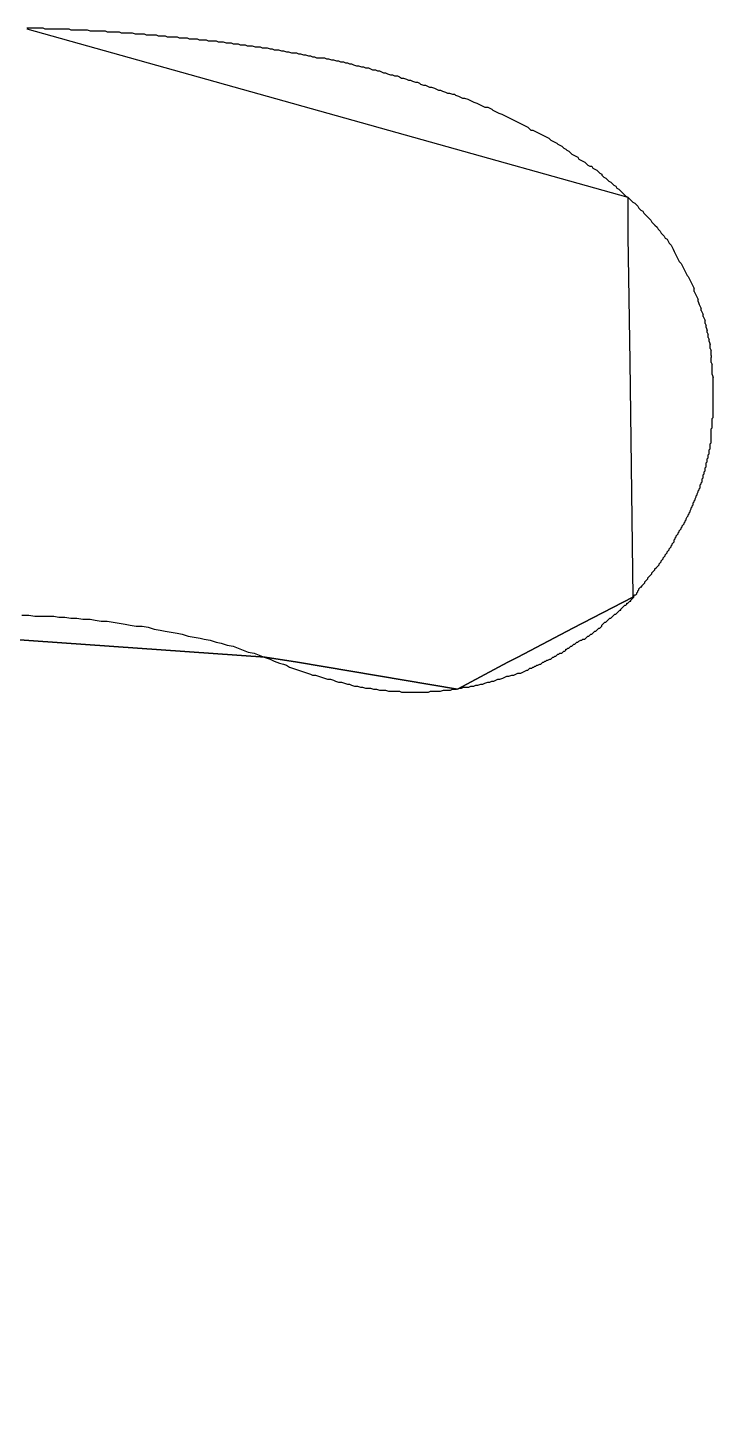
# Model space of a CAD drawing. Extents: x -69.4 to 29.6, y -21.9 to 37.7.
# Drawn here: x -56.663 to -55.979, y 23.778 to 25.17 of the extents above; entities that cross this region are included whole.
import ezdxf

# ---------------------------------------------------------------- set-up
doc = ezdxf.new("R2010")
doc.units = 0
doc.layers.add('gto', color=5, linetype='CONTINUOUS')

msp = doc.modelspace()

# ---------------------------------------------------------------- linework, layer by layer
at = {"layer": 'gto', "color": 5}
for points in [[(-56.664113, 25.16905), (-56.278113, 25.06105), (-56.064112, 25.00105), (-56.064112, 24.96205), (-56.063112, 24.90005), (-56.062112, 24.83705), (-56.059112, 24.602049), (-56.119112, 24.571049), (-56.174112, 24.542049), (-56.184112, 24.537049), (-56.234112, 24.510049), (-56.394113, 24.537049), (-56.426113, 24.542049), (-56.837114, 24.571049), (-56.899114, 24.537049), (-57.243114, 24.347049), (-57.410115, 24.003048), (-57.418115, 23.903048), (-57.418115, 23.631047)], [(-56.664113, 25.17005), (-56.661113, 25.17005), (-56.659113, 25.17005), (-56.657113, 25.17005), (-56.655113, 25.17005), (-56.652113, 25.17005), (-56.650113, 25.17005), (-56.648113, 25.17005), (-56.646113, 25.16905), (-56.643113, 25.16905), (-56.641113, 25.16905), (-56.639113, 25.16905), (-56.637113, 25.16905), (-56.634113, 25.16905), (-56.633113, 25.16905), (-56.631113, 25.16905), (-56.629113, 25.16905), (-56.626113, 25.16905), (-56.624113, 25.16905), (-56.622113, 25.16905), (-56.620113, 25.16805), (-56.617113, 25.16805), (-56.615113, 25.16805), (-56.613113, 25.16805), (-56.610113, 25.16805), (-56.608113, 25.16805), (-56.606113, 25.16805), (-56.604113, 25.16805), (-56.601113, 25.16705), (-56.599113, 25.16705), (-56.598113, 25.16705), (-56.595113, 25.16705), (-56.593113, 25.16705), (-56.591113, 25.16705), (-56.588113, 25.16705), (-56.586113, 25.16705), (-56.584113, 25.16605), (-56.581113, 25.16605), (-56.579113, 25.16605), (-56.577113, 25.16605), (-56.574113, 25.16605), (-56.572113, 25.16605), (-56.570113, 25.16505), (-56.567113, 25.16505), (-56.565113, 25.16505), (-56.563113, 25.16505), (-56.561113, 25.16505), (-56.559113, 25.16505), (-56.556113, 25.16405), (-56.554113, 25.16405), (-56.552113, 25.16405), (-56.549113, 25.16405), (-56.547113, 25.16405), (-56.545113, 25.16305), (-56.542113, 25.16305), (-56.540113, 25.16305), (-56.537113, 25.16305), (-56.535113, 25.16305), (-56.533113, 25.16205), (-56.530113, 25.16205), (-56.528113, 25.16205), (-56.526113, 25.16205), (-56.524113, 25.16105), (-56.521113, 25.16105), (-56.519113, 25.16105), (-56.517113, 25.16105), (-56.514113, 25.16105), (-56.512113, 25.16005), (-56.509113, 25.16005), (-56.507113, 25.16005), (-56.504113, 25.16005), (-56.502113, 25.15905), (-56.499113, 25.15905), (-56.497113, 25.15905), (-56.494113, 25.15905), (-56.492113, 25.15805), (-56.489113, 25.15805), (-56.488113, 25.15805), (-56.485113, 25.15805), (-56.483113, 25.15705), (-56.480113, 25.15705), (-56.478113, 25.15705), (-56.475113, 25.15705), (-56.473113, 25.15605), (-56.470113, 25.15605), (-56.468113, 25.15605), (-56.465113, 25.15505), (-56.463113, 25.15505), (-56.460113, 25.15505), (-56.458113, 25.15405), (-56.455113, 25.15405), (-56.453113, 25.15405), (-56.451113, 25.15305), (-56.449113, 25.15305), (-56.446113, 25.15305), (-56.444113, 25.15205), (-56.441113, 25.15205), (-56.439113, 25.15205), (-56.436113, 25.15105), (-56.434113, 25.15105), (-56.431113, 25.15105), (-56.429113, 25.15005), (-56.426113, 25.15005), (-56.424113, 25.15005), (-56.421113, 25.14905), (-56.419113, 25.14905), (-56.417113, 25.14805), (-56.415113, 25.14805), (-56.413113, 25.14805), (-56.410113, 25.14705), (-56.408113, 25.14705), (-56.405113, 25.14605), (-56.403113, 25.14605), (-56.400113, 25.14505), (-56.398113, 25.14505), (-56.395113, 25.14505), (-56.393113, 25.14405), (-56.391113, 25.14405), (-56.388113, 25.14305), (-56.386113, 25.14305), (-56.383113, 25.14205), (-56.381113, 25.14205), (-56.379113, 25.14105), (-56.377113, 25.14105), (-56.375113, 25.14005), (-56.372113, 25.14005), (-56.370113, 25.14005), (-56.367113, 25.14005), (-56.365113, 25.13905), (-56.363113, 25.13905), (-56.360113, 25.13805), (-56.358113, 25.13805), (-56.355113, 25.13705), (-56.353113, 25.13705), (-56.351113, 25.13605), (-56.348113, 25.13605), (-56.346113, 25.13505), (-56.344113, 25.13505), (-56.342113, 25.13405), (-56.340113, 25.13405), (-56.338113, 25.13305), (-56.335113, 25.13205), (-56.333113, 25.13205), (-56.330113, 25.13105), (-56.328113, 25.13105), (-56.326113, 25.13005), (-56.323113, 25.13005), (-56.321113, 25.12905), (-56.319113, 25.12805), (-56.316113, 25.12805), (-56.314113, 25.12705), (-56.312113, 25.12705), (-56.310113, 25.12605), (-56.308113, 25.12505), (-56.306113, 25.12505), (-56.304113, 25.12405), (-56.301113, 25.12305), (-56.299113, 25.12305), (-56.297113, 25.12205), (-56.294113, 25.12205), (-56.292113, 25.12105), (-56.290113, 25.12005), (-56.288113, 25.12005), (-56.285113, 25.11905), (-56.283113, 25.11805), (-56.281113, 25.11805), (-56.279113, 25.11705), (-56.276113, 25.11605), (-56.274113, 25.11605), (-56.272113, 25.11505), (-56.271113, 25.11405), (-56.268113, 25.11305), (-56.266113, 25.11305), (-56.264113, 25.11205), (-56.262113, 25.11105), (-56.260113, 25.11105), (-56.257113, 25.11005), (-56.255113, 25.10905), (-56.253113, 25.10805), (-56.251113, 25.10805), (-56.249112, 25.10705), (-56.246112, 25.10605), (-56.244112, 25.10505), (-56.242112, 25.10505), (-56.239112, 25.10405), (-56.237112, 25.10405), (-56.236112, 25.10305), (-56.233112, 25.10205), (-56.231112, 25.10105), (-56.229112, 25.10005), (-56.227112, 25.10005), (-56.224112, 25.09905), (-56.222112, 25.09805), (-56.220112, 25.09705), (-56.218112, 25.09605), (-56.215112, 25.09505), (-56.213112, 25.09405), (-56.211112, 25.09305), (-56.209112, 25.09205), (-56.207112, 25.09105), (-56.204112, 25.09105), (-56.202112, 25.09005), (-56.200112, 25.08905), (-56.199112, 25.08805), (-56.197112, 25.08705), (-56.195112, 25.08605), (-56.193112, 25.08505), (-56.190112, 25.08405), (-56.188112, 25.08305), (-56.186112, 25.08205), (-56.184112, 25.08105), (-56.182112, 25.08005), (-56.180112, 25.07905), (-56.178112, 25.07805), (-56.176112, 25.07705), (-56.174112, 25.07605), (-56.172112, 25.07505), (-56.170112, 25.07405), (-56.168112, 25.07305), (-56.166112, 25.07205), (-56.164112, 25.07105), (-56.163112, 25.07005), (-56.161112, 25.06805), (-56.159112, 25.06805), (-56.157112, 25.06705), (-56.155112, 25.06605), (-56.153112, 25.06505), (-56.151112, 25.06405), (-56.149112, 25.06305), (-56.147112, 25.06205), (-56.145112, 25.06105), (-56.143112, 25.06005), (-56.141112, 25.05805), (-56.139112, 25.05705), (-56.137112, 25.05605), (-56.135112, 25.05505), (-56.134112, 25.05405), (-56.132112, 25.05305), (-56.130112, 25.05205), (-56.128112, 25.05005), (-56.126112, 25.04905), (-56.125112, 25.04805), (-56.123112, 25.04705), (-56.122112, 25.04605), (-56.120112, 25.04405), (-56.118112, 25.04305), (-56.116112, 25.04205), (-56.114112, 25.04105), (-56.113112, 25.03905), (-56.111112, 25.03805), (-56.109112, 25.03705), (-56.107112, 25.03605), (-56.106112, 25.03505), (-56.104112, 25.03305), (-56.102112, 25.03205), (-56.100112, 25.03205), (-56.099112, 25.03005), (-56.097112, 25.02905), (-56.095112, 25.02805), (-56.094112, 25.02705), (-56.092112, 25.02505), (-56.090112, 25.02405), (-56.090112, 25.02305), (-56.088112, 25.02105), (-56.086112, 25.02005), (-56.085112, 25.01905), (-56.083112, 25.01705), (-56.081112, 25.01605), (-56.080112, 25.01505), (-56.078112, 25.01305), (-56.076112, 25.01205), (-56.075112, 25.01005), (-56.073112, 25.00905), (-56.072112, 25.00805), (-56.070112, 25.00605), (-56.069112, 25.00505), (-56.067112, 25.00305), (-56.066112, 25.00205), (-56.064112, 25.00105)], [(-56.664113, 25.16905), (-56.278113, 25.06105)], [(-56.278113, 25.06105), (-56.064112, 25.00105)], [(-56.064112, 25.00105), (-56.064112, 24.96205)], [(-56.064112, 25.00105), (-56.062112, 24.99905), (-56.060112, 24.99705), (-56.059112, 24.99605), (-56.057112, 24.99505), (-56.055112, 24.99305), (-56.054112, 24.99205), (-56.053112, 24.99005), (-56.051112, 24.98805), (-56.049112, 24.98705), (-56.048112, 24.98505), (-56.046112, 24.98305), (-56.044112, 24.98105), (-56.043112, 24.98005), (-56.041112, 24.97805), (-56.040112, 24.97605), (-56.038112, 24.97405), (-56.037112, 24.97305), (-56.035112, 24.97105), (-56.034112, 24.96905), (-56.032112, 24.96705), (-56.031112, 24.96505), (-56.029112, 24.96305), (-56.028112, 24.96205), (-56.027112, 24.96005), (-56.025112, 24.95905), (-56.024112, 24.95705), (-56.023112, 24.95505), (-56.021112, 24.95305), (-56.020112, 24.95105), (-56.019112, 24.94905), (-56.018112, 24.94705), (-56.017112, 24.94505), (-56.016112, 24.94305), (-56.015112, 24.94105), (-56.014112, 24.93905), (-56.013112, 24.93705), (-56.011112, 24.93505), (-56.010112, 24.93305), (-56.009112, 24.93105), (-56.008112, 24.92905), (-56.007112, 24.92705), (-56.006112, 24.92505), (-56.005112, 24.92305), (-56.004112, 24.92205), (-56.003112, 24.92005), (-56.002112, 24.91805), (-56.001112, 24.91605), (-56.000112, 24.91405), (-55.999112, 24.91205), (-55.998112, 24.91005)], [(-56.064112, 24.96205), (-56.063112, 24.90005)], [(-56.063112, 24.90005), (-56.062112, 24.83705)], [(-55.998112, 24.90705), (-55.998112, 24.91005)], [(-55.998112, 24.90705), (-55.997112, 24.90505), (-55.996112, 24.90305), (-55.995112, 24.90105), (-55.994112, 24.89905)], [(-55.994112, 24.89705), (-55.994112, 24.89905)], [(-55.994112, 24.89705), (-55.993112, 24.89405), (-55.992112, 24.89205), (-55.991112, 24.89005)], [(-55.991112, 24.88805), (-55.991112, 24.89005)], [(-55.991112, 24.88805), (-55.990112, 24.88605), (-55.989112, 24.88405)], [(-55.989112, 24.88205), (-55.989112, 24.88405)], [(-55.989112, 24.88205), (-55.988112, 24.88005), (-55.987112, 24.87805)], [(-55.987112, 24.87505), (-55.987112, 24.87805)], [(-55.987112, 24.87505), (-55.986112, 24.87305)], [(-55.986112, 24.87105), (-55.986112, 24.87305)], [(-55.986112, 24.87105), (-55.985112, 24.86805)], [(-55.985112, 24.86605), (-55.985112, 24.86805)], [(-55.985112, 24.86605), (-55.984112, 24.86405)], [(-55.984112, 24.86105), (-55.984112, 24.86405)], [(-55.984112, 24.86105), (-55.983112, 24.85905)], [(-55.983112, 24.85705), (-55.983112, 24.85905)], [(-55.983112, 24.85705), (-55.982112, 24.85405)], [(-55.982112, 24.85205), (-55.982112, 24.85405)], [(-55.982112, 24.85005), (-55.982112, 24.85205)], [(-55.982112, 24.85005), (-55.981112, 24.84805)], [(-55.981112, 24.84605), (-55.981112, 24.84805)], [(-55.981112, 24.84305), (-55.981112, 24.84605)], [(-55.981112, 24.84305), (-55.981112, 24.84105)], [(-56.062112, 24.83705), (-56.059112, 24.602049)], [(-55.981112, 24.83905), (-55.981112, 24.84105)], [(-55.981112, 24.83605), (-55.981112, 24.83905)], [(-55.981112, 24.83605), (-55.980112, 24.83405)], [(-55.980112, 24.83105), (-55.980112, 24.83405)], [(-55.980112, 24.82905), (-55.980112, 24.83105)], [(-55.980112, 24.82605), (-55.980112, 24.82905)], [(-55.980112, 24.82405), (-55.980112, 24.82605)], [(-55.980112, 24.82405), (-55.979112, 24.82105)], [(-55.979112, 24.81905), (-55.979112, 24.82105)], [(-55.979112, 24.81605), (-55.979112, 24.81905)], [(-55.979112, 24.81405), (-55.979112, 24.81605)], [(-55.979112, 24.81205), (-55.979112, 24.81405)], [(-55.979112, 24.81005), (-55.979112, 24.81205)], [(-55.979112, 24.80705), (-55.979112, 24.81005)], [(-55.979112, 24.80505), (-55.979112, 24.80705)], [(-55.979112, 24.80205), (-55.979112, 24.80505)], [(-55.979112, 24.80005), (-55.979112, 24.80205)], [(-55.979112, 24.79905), (-55.979112, 24.80005)], [(-55.979112, 24.79805), (-55.979112, 24.79905)], [(-55.979112, 24.79705), (-55.979112, 24.79805)], [(-55.979112, 24.79505), (-55.979112, 24.79705)], [(-55.979112, 24.79405), (-55.979112, 24.79505)], [(-55.979112, 24.79305), (-55.979112, 24.79405)], [(-55.979112, 24.79205), (-55.979112, 24.79305)], [(-55.979112, 24.79005), (-55.979112, 24.79205)], [(-55.979112, 24.78905), (-55.979112, 24.79005)], [(-55.979112, 24.78805), (-55.979112, 24.78905)], [(-55.979112, 24.78705), (-55.979112, 24.78805)], [(-55.979112, 24.78505), (-55.979112, 24.78705)], [(-55.980112, 24.78005), (-55.979112, 24.78105)], [(-55.980112, 24.77905), (-55.980112, 24.78005)], [(-55.980112, 24.77805), (-55.980112, 24.77905)], [(-55.980112, 24.77705), (-55.980112, 24.77805)], [(-55.980112, 24.77605), (-55.980112, 24.77705)], [(-55.980112, 24.77505), (-55.980112, 24.77605)], [(-55.980112, 24.77405), (-55.980112, 24.77505)], [(-55.980112, 24.77205), (-55.980112, 24.77405)], [(-55.979112, 24.78405), (-55.979112, 24.78505)], [(-55.979112, 24.78305), (-55.979112, 24.78405)], [(-55.979112, 24.78105), (-55.979112, 24.78305)], [(-55.981112, 24.77005), (-55.980112, 24.77105)], [(-55.981112, 24.76905), (-55.981112, 24.77005)], [(-55.981112, 24.76705), (-55.981112, 24.76905)], [(-55.981112, 24.76605), (-55.981112, 24.76705)], [(-55.981112, 24.76505), (-55.981112, 24.76605)], [(-55.981112, 24.76405), (-55.981112, 24.76505)], [(-55.981112, 24.76205), (-55.981112, 24.76405)], [(-55.981112, 24.76105), (-55.981112, 24.76205)], [(-55.981112, 24.76005), (-55.981112, 24.76105)], [(-55.981112, 24.75905), (-55.981112, 24.76005)], [(-55.981112, 24.75705), (-55.981112, 24.75905)], [(-55.980112, 24.77105), (-55.980112, 24.77205)], [(-55.984112, 24.744049), (-55.983112, 24.745049)], [(-55.983112, 24.749049), (-55.982112, 24.75005)], [(-55.983112, 24.747049), (-55.983112, 24.749049)], [(-55.983112, 24.746049), (-55.983112, 24.747049)], [(-55.983112, 24.745049), (-55.983112, 24.746049)], [(-55.982112, 24.75505), (-55.981112, 24.75605)], [(-55.982112, 24.75405), (-55.982112, 24.75505)], [(-55.982112, 24.75205), (-55.982112, 24.75405)], [(-55.982112, 24.75105), (-55.982112, 24.75205)], [(-55.982112, 24.75005), (-55.982112, 24.75105)], [(-55.981112, 24.75605), (-55.981112, 24.75705)], [(-55.987112, 24.731049), (-55.986112, 24.732049)], [(-55.987112, 24.730049), (-55.987112, 24.731049)], [(-55.986112, 24.736049), (-55.985112, 24.737049)], [(-55.986112, 24.735049), (-55.986112, 24.736049)], [(-55.986112, 24.733049), (-55.986112, 24.735049)], [(-55.986112, 24.732049), (-55.986112, 24.733049)], [(-55.985112, 24.740049), (-55.984112, 24.741049)], [(-55.985112, 24.738049), (-55.985112, 24.740049)], [(-55.985112, 24.737049), (-55.985112, 24.738049)], [(-55.984112, 24.742049), (-55.984112, 24.744049)], [(-55.984112, 24.742049), (-55.984112, 24.742049)], [(-55.984112, 24.741049), (-55.984112, 24.742049)], [(-55.991112, 24.716049), (-55.990112, 24.717049)], [(-55.990112, 24.720049), (-55.989112, 24.721049)], [(-55.990112, 24.719049), (-55.990112, 24.720049)], [(-55.990112, 24.717049), (-55.990112, 24.719049)], [(-55.989112, 24.724049), (-55.988112, 24.725049)], [(-55.989112, 24.722049), (-55.989112, 24.724049)], [(-55.989112, 24.721049), (-55.989112, 24.722049)], [(-55.988112, 24.727049), (-55.987112, 24.728049)], [(-55.988112, 24.726049), (-55.988112, 24.727049)], [(-55.988112, 24.725049), (-55.988112, 24.726049)], [(-55.987112, 24.728049), (-55.987112, 24.730049)], [(-55.996112, 24.703049), (-55.995112, 24.704049)], [(-55.996112, 24.702049), (-55.996112, 24.703049)], [(-55.995112, 24.705049), (-55.994112, 24.707049)], [(-55.995112, 24.705049), (-55.995112, 24.705049)], [(-55.995112, 24.704049), (-55.995112, 24.705049)], [(-55.994112, 24.708049), (-55.993112, 24.709049)], [(-55.994112, 24.707049), (-55.994112, 24.708049)], [(-55.993112, 24.710049), (-55.992112, 24.711049)], [(-55.993112, 24.709049), (-55.993112, 24.710049)], [(-55.992112, 24.714049), (-55.991112, 24.715049)], [(-55.992112, 24.713049), (-55.992112, 24.714049)], [(-55.992112, 24.711049), (-55.992112, 24.713049)], [(-55.991112, 24.715049), (-55.991112, 24.716049)], [(-56.002112, 24.688049), (-56.001112, 24.690049)], [(-56.001112, 24.691049), (-56.000112, 24.692049)], [(-56.001112, 24.690049), (-56.001112, 24.691049)], [(-56.000112, 24.693049), (-55.999112, 24.694049)], [(-56.000112, 24.692049), (-56.000112, 24.693049)], [(-55.999112, 24.696049), (-55.998112, 24.697049)], [(-55.999112, 24.694049), (-55.999112, 24.696049)], [(-55.998112, 24.698049), (-55.997112, 24.699049)], [(-55.998112, 24.697049), (-55.998112, 24.698049)], [(-55.997112, 24.700049), (-55.996112, 24.702049)], [(-55.997112, 24.699049), (-55.997112, 24.700049)], [(-56.008112, 24.676049), (-56.007112, 24.677049)], [(-56.008112, 24.675049), (-56.008112, 24.676049)], [(-56.007112, 24.678049), (-56.006112, 24.679049)], [(-56.007112, 24.677049), (-56.007112, 24.678049)], [(-56.006112, 24.680049), (-56.005112, 24.682049)], [(-56.006112, 24.679049), (-56.006112, 24.680049)], [(-56.005112, 24.682049), (-56.004112, 24.683049)], [(-56.004112, 24.684049), (-56.003112, 24.685049)], [(-56.004112, 24.683049), (-56.004112, 24.684049)], [(-56.003112, 24.686049), (-56.002112, 24.687049)], [(-56.003112, 24.685049), (-56.003112, 24.686049)], [(-56.002112, 24.687049), (-56.002112, 24.688049)], [(-56.017112, 24.661049), (-56.016112, 24.662049)], [(-56.016112, 24.663049), (-56.015112, 24.664049)], [(-56.016112, 24.662049), (-56.016112, 24.663049)], [(-56.015112, 24.664049), (-56.014112, 24.665049)], [(-56.014112, 24.666049), (-56.013112, 24.667049)], [(-56.014112, 24.665049), (-56.014112, 24.666049)], [(-56.013112, 24.668049), (-56.012112, 24.669049)], [(-56.013112, 24.667049), (-56.013112, 24.668049)], [(-56.012112, 24.669049), (-56.011112, 24.670049)], [(-56.011112, 24.671049), (-56.010112, 24.672049)], [(-56.011112, 24.670049), (-56.011112, 24.671049)], [(-56.010112, 24.673049), (-56.009112, 24.674049)], [(-56.010112, 24.672049), (-56.010112, 24.673049)], [(-56.009112, 24.674049), (-56.008112, 24.675049)], [(-56.025112, 24.647049), (-56.024112, 24.648049)], [(-56.024112, 24.648049), (-56.023112, 24.649049)], [(-56.023112, 24.650049), (-56.022112, 24.651049)], [(-56.023112, 24.649049), (-56.023112, 24.650049)], [(-56.022112, 24.651049), (-56.021112, 24.652049)], [(-56.021112, 24.653049), (-56.020112, 24.654049)], [(-56.021112, 24.652049), (-56.021112, 24.653049)], [(-56.020112, 24.655049), (-56.019112, 24.656049)], [(-56.020112, 24.654049), (-56.020112, 24.655049)], [(-56.019112, 24.656049), (-56.018112, 24.657049)], [(-56.018112, 24.659049), (-56.017112, 24.660049)], [(-56.018112, 24.658049), (-56.018112, 24.659049)], [(-56.018112, 24.657049), (-56.018112, 24.658049)], [(-56.017112, 24.660049), (-56.017112, 24.661049)], [(-56.034112, 24.633049), (-56.033112, 24.634049)], [(-56.033112, 24.635049), (-56.032112, 24.636049)], [(-56.033112, 24.634049), (-56.033112, 24.635049)], [(-56.032112, 24.636049), (-56.031112, 24.637049)], [(-56.031112, 24.638049), (-56.030112, 24.639049)], [(-56.031112, 24.637049), (-56.031112, 24.638049)], [(-56.030112, 24.639049), (-56.029112, 24.640049)], [(-56.029112, 24.641049), (-56.028112, 24.642049)], [(-56.029112, 24.640049), (-56.029112, 24.641049)], [(-56.028112, 24.642049), (-56.027112, 24.643049)], [(-56.027112, 24.644049), (-56.026112, 24.645049)], [(-56.027112, 24.643049), (-56.027112, 24.644049)], [(-56.026112, 24.645049), (-56.025112, 24.646049)], [(-56.025112, 24.646049), (-56.025112, 24.647049)], [(-56.045112, 24.619049), (-56.044112, 24.620049)], [(-56.044112, 24.621049), (-56.043112, 24.622049)], [(-56.044112, 24.620049), (-56.044112, 24.621049)], [(-56.043112, 24.622049), (-56.042112, 24.623049)], [(-56.042112, 24.623049), (-56.041112, 24.624049)], [(-56.041112, 24.624049), (-56.040112, 24.625049)], [(-56.040112, 24.626049), (-56.039112, 24.627049)], [(-56.040112, 24.625049), (-56.040112, 24.626049)], [(-56.039112, 24.627049), (-56.038112, 24.628049)], [(-56.038112, 24.628049), (-56.037112, 24.629049)], [(-56.037112, 24.630049), (-56.036112, 24.631049)], [(-56.037112, 24.629049), (-56.037112, 24.630049)], [(-56.036112, 24.631049), (-56.035112, 24.632049)], [(-56.035112, 24.632049), (-56.034112, 24.633049)], [(-56.035112, 24.632049), (-56.035112, 24.632049)], [(-56.055112, 24.606049), (-56.054112, 24.607049)], [(-56.055112, 24.605049), (-56.055112, 24.606049)], [(-56.054112, 24.608049), (-56.053112, 24.609049)], [(-56.054112, 24.607049), (-56.054112, 24.608049)], [(-56.053112, 24.610049), (-56.052112, 24.611049)], [(-56.053112, 24.609049), (-56.053112, 24.610049)], [(-56.052112, 24.611049), (-56.051112, 24.612049)], [(-56.051112, 24.612049), (-56.050112, 24.612049)], [(-56.050112, 24.613049), (-56.049112, 24.614049)], [(-56.050112, 24.612049), (-56.050112, 24.613049)], [(-56.049112, 24.614049), (-56.048112, 24.615049)], [(-56.048112, 24.615049), (-56.047112, 24.616049)], [(-56.047112, 24.617049), (-56.046112, 24.618049)], [(-56.047112, 24.616049), (-56.047112, 24.617049)], [(-56.046112, 24.618049), (-56.045112, 24.619049)], [(-56.119112, 24.571049), (-56.059112, 24.602049)], [(-56.070112, 24.591049), (-56.069112, 24.592049)], [(-56.069112, 24.592049), (-56.068112, 24.593049)], [(-56.068112, 24.593049), (-56.067112, 24.594049)], [(-56.067112, 24.594049), (-56.066112, 24.594049)], [(-56.066112, 24.594049), (-56.065112, 24.595049)], [(-56.065112, 24.596049), (-56.064112, 24.596049)], [(-56.065112, 24.595049), (-56.065112, 24.596049)], [(-56.064112, 24.596049), (-56.063112, 24.597049)], [(-56.063112, 24.597049), (-56.062112, 24.598049)], [(-56.062112, 24.598049), (-56.061112, 24.598049)], [(-56.061112, 24.599049), (-56.060112, 24.600049)], [(-56.061112, 24.598049), (-56.061112, 24.599049)], [(-56.060112, 24.600049), (-56.059112, 24.601049)], [(-56.059112, 24.601049), (-56.058112, 24.602049)], [(-56.058112, 24.603049), (-56.057112, 24.604049)], [(-56.058112, 24.602049), (-56.058112, 24.603049)], [(-56.057112, 24.604049), (-56.056112, 24.604049)], [(-56.056112, 24.604049), (-56.055112, 24.605049)], [(-56.669113, 24.584049), (-56.662113, 24.584049)], [(-56.662113, 24.584049), (-56.656113, 24.583049)], [(-56.656113, 24.583049), (-56.650113, 24.583049)], [(-56.650113, 24.583049), (-56.644113, 24.583049)], [(-56.644113, 24.583049), (-56.637113, 24.583049)], [(-56.637113, 24.583049), (-56.632113, 24.582049)], [(-56.632113, 24.582049), (-56.626113, 24.582049)], [(-56.626113, 24.582049), (-56.620113, 24.581049)], [(-56.620113, 24.581049), (-56.614113, 24.581049)], [(-56.614113, 24.581049), (-56.608113, 24.580049)], [(-56.608113, 24.580049), (-56.601113, 24.580049)], [(-56.601113, 24.580049), (-56.596113, 24.579049)], [(-56.596113, 24.579049), (-56.590113, 24.578049)], [(-56.590113, 24.578049), (-56.584113, 24.578049)], [(-56.584113, 24.578049), (-56.578113, 24.577049)], [(-56.086112, 24.577049), (-56.085112, 24.578049)], [(-56.085112, 24.578049), (-56.084112, 24.579049)], [(-56.084112, 24.579049), (-56.083112, 24.580049)], [(-56.083112, 24.580049), (-56.082112, 24.581049)], [(-56.082112, 24.581049), (-56.081112, 24.581049)], [(-56.081112, 24.581049), (-56.080112, 24.582049)], [(-56.080112, 24.582049), (-56.079112, 24.583049)], [(-56.079112, 24.583049), (-56.078112, 24.584049)], [(-56.078112, 24.584049), (-56.077112, 24.585049)], [(-56.077112, 24.585049), (-56.076112, 24.585049)], [(-56.076112, 24.585049), (-56.075112, 24.586049)], [(-56.075112, 24.586049), (-56.074112, 24.587049)], [(-56.074112, 24.587049), (-56.073112, 24.588049)], [(-56.073112, 24.588049), (-56.072112, 24.589049)], [(-56.072112, 24.589049), (-56.071112, 24.589049)], [(-56.071112, 24.590049), (-56.070112, 24.591049)], [(-56.071112, 24.589049), (-56.071112, 24.590049)], [(-56.837114, 24.571049), (-56.426113, 24.542049)], [(-56.578113, 24.577049), (-56.572113, 24.576049)], [(-56.572113, 24.576049), (-56.566113, 24.575049)], [(-56.566113, 24.575049), (-56.561113, 24.574049)], [(-56.561113, 24.574049), (-56.555113, 24.573049)], [(-56.555113, 24.573049), (-56.549113, 24.573049)], [(-56.549113, 24.573049), (-56.543113, 24.572049)], [(-56.543113, 24.572049), (-56.537113, 24.570049)], [(-56.537113, 24.570049), (-56.531113, 24.569049)], [(-56.531113, 24.569049), (-56.526113, 24.568049)], [(-56.526113, 24.568049), (-56.520113, 24.567049)], [(-56.520113, 24.567049), (-56.514113, 24.566049)], [(-56.514113, 24.566049), (-56.509113, 24.565049)], [(-56.509113, 24.565049), (-56.503113, 24.563049)], [(-56.174112, 24.542049), (-56.119112, 24.571049)], [(-56.103112, 24.563049), (-56.102112, 24.564049)], [(-56.102112, 24.564049), (-56.101112, 24.565049)], [(-56.101112, 24.565049), (-56.100112, 24.565049)], [(-56.100112, 24.565049), (-56.099112, 24.566049)], [(-56.099112, 24.566049), (-56.098112, 24.567049)], [(-56.098112, 24.567049), (-56.097112, 24.568049)], [(-56.097112, 24.568049), (-56.096112, 24.568049)], [(-56.096112, 24.568049), (-56.095112, 24.569049)], [(-56.095112, 24.569049), (-56.094112, 24.570049)], [(-56.094112, 24.570049), (-56.093112, 24.571049)], [(-56.093112, 24.571049), (-56.092112, 24.571049)], [(-56.092112, 24.571049), (-56.091112, 24.572049)], [(-56.091112, 24.572049), (-56.090112, 24.573049)], [(-56.090112, 24.574049), (-56.089112, 24.575049)], [(-56.090112, 24.573049), (-56.090112, 24.574049)], [(-56.089112, 24.575049), (-56.088112, 24.576049)], [(-56.088112, 24.576049), (-56.087112, 24.577049)], [(-56.087112, 24.577049), (-56.086112, 24.577049)], [(-56.503113, 24.563049), (-56.497113, 24.562049)], [(-56.497113, 24.562049), (-56.491113, 24.561049)], [(-56.491113, 24.561049), (-56.487113, 24.560049)], [(-56.487113, 24.560049), (-56.481113, 24.559049)], [(-56.481113, 24.559049), (-56.475113, 24.557049)], [(-56.475113, 24.557049), (-56.470113, 24.556049)], [(-56.470113, 24.556049), (-56.464113, 24.554049)], [(-56.464113, 24.554049), (-56.458113, 24.553049)], [(-56.458113, 24.553049), (-56.453113, 24.551049)], [(-56.453113, 24.551049), (-56.448113, 24.549049)], [(-56.126112, 24.550049), (-56.125112, 24.550049)], [(-56.126112, 24.549049), (-56.126112, 24.550049)], [(-56.125112, 24.550049), (-56.124112, 24.551049)], [(-56.124112, 24.551049), (-56.123112, 24.551049)], [(-56.123112, 24.551049), (-56.122112, 24.552049)], [(-56.122112, 24.552049), (-56.121112, 24.553049)], [(-56.121112, 24.553049), (-56.120112, 24.553049)], [(-56.120112, 24.553049), (-56.119112, 24.554049)], [(-56.119112, 24.554049), (-56.118112, 24.555049)], [(-56.118112, 24.555049), (-56.117112, 24.555049)], [(-56.117112, 24.555049), (-56.116112, 24.556049)], [(-56.116112, 24.556049), (-56.115112, 24.557049)], [(-56.115112, 24.557049), (-56.114112, 24.557049)], [(-56.114112, 24.557049), (-56.113112, 24.558049)], [(-56.113112, 24.558049), (-56.111112, 24.559049)], [(-56.111112, 24.559049), (-56.110112, 24.559049)], [(-56.110112, 24.559049), (-56.109112, 24.560049)], [(-56.109112, 24.560049), (-56.108112, 24.560049)], [(-56.108112, 24.560049), (-56.107112, 24.560049)], [(-56.107112, 24.560049), (-56.106112, 24.561049)], [(-56.106112, 24.561049), (-56.105112, 24.562049)], [(-56.105112, 24.562049), (-56.104112, 24.563049)], [(-56.104112, 24.563049), (-56.103112, 24.563049)], [(-56.448113, 24.549049), (-56.443113, 24.547049)], [(-56.443113, 24.547049), (-56.437113, 24.546049)], [(-56.437113, 24.546049), (-56.432113, 24.544049)], [(-56.432113, 24.544049), (-56.427113, 24.542049)], [(-56.427113, 24.542049), (-56.421113, 24.540049)], [(-56.426113, 24.542049), (-56.394113, 24.537049), (-56.234112, 24.510049), (-56.184112, 24.537049)], [(-56.421113, 24.540049), (-56.417113, 24.538049)], [(-56.417113, 24.538049), (-56.412113, 24.536049)], [(-56.412113, 24.536049), (-56.408113, 24.535049)], [(-56.184112, 24.537049), (-56.174112, 24.542049)], [(-56.151112, 24.535049), (-56.150112, 24.536049)], [(-56.150112, 24.536049), (-56.149112, 24.537049)], [(-56.149112, 24.537049), (-56.148112, 24.537049)], [(-56.148112, 24.537049), (-56.147112, 24.538049)], [(-56.147112, 24.538049), (-56.146112, 24.538049)], [(-56.146112, 24.538049), (-56.145112, 24.539049)], [(-56.145112, 24.539049), (-56.144112, 24.539049)], [(-56.144112, 24.539049), (-56.142112, 24.540049)], [(-56.142112, 24.540049), (-56.141112, 24.540049)], [(-56.141112, 24.540049), (-56.140112, 24.541049)], [(-56.140112, 24.541049), (-56.139112, 24.542049)], [(-56.139112, 24.542049), (-56.138112, 24.542049)], [(-56.138112, 24.542049), (-56.137112, 24.543049)], [(-56.137112, 24.543049), (-56.136112, 24.543049)], [(-56.136112, 24.543049), (-56.135112, 24.544049)], [(-56.135112, 24.544049), (-56.134112, 24.545049)], [(-56.134112, 24.545049), (-56.133112, 24.545049)], [(-56.133112, 24.545049), (-56.132112, 24.546049)], [(-56.132112, 24.546049), (-56.130112, 24.546049)], [(-56.130112, 24.546049), (-56.129112, 24.547049)], [(-56.129112, 24.547049), (-56.128112, 24.548049)], [(-56.128112, 24.548049), (-56.127112, 24.548049)], [(-56.127112, 24.548049), (-56.126112, 24.549049)], [(-56.408113, 24.535049), (-56.405113, 24.534049)], [(-56.405113, 24.534049), (-56.402113, 24.532049)], [(-56.402113, 24.532049), (-56.399113, 24.531049)], [(-56.399113, 24.531049), (-56.396113, 24.530049)], [(-56.396113, 24.530049), (-56.393113, 24.529049)], [(-56.393113, 24.529049), (-56.390113, 24.528049)], [(-56.390113, 24.528049), (-56.387113, 24.527049)], [(-56.387113, 24.527049), (-56.384113, 24.526049)], [(-56.384113, 24.526049), (-56.381113, 24.525049)], [(-56.381113, 24.525049), (-56.379113, 24.524049)], [(-56.379113, 24.524049), (-56.376113, 24.524049)], [(-56.376113, 24.524049), (-56.373113, 24.523049)], [(-56.373113, 24.523049), (-56.370113, 24.522049)], [(-56.370113, 24.522049), (-56.367113, 24.521049)], [(-56.189112, 24.521049), (-56.187112, 24.522049)], [(-56.187112, 24.522049), (-56.185112, 24.523049)], [(-56.185112, 24.523049), (-56.183112, 24.523049)], [(-56.183112, 24.523049), (-56.180112, 24.524049)], [(-56.180112, 24.524049), (-56.178112, 24.524049)], [(-56.178112, 24.524049), (-56.176112, 24.525049)], [(-56.176112, 24.525049), (-56.174112, 24.526049)], [(-56.174112, 24.526049), (-56.171112, 24.526049)], [(-56.171112, 24.526049), (-56.169112, 24.527049)], [(-56.169112, 24.527049), (-56.167112, 24.528049)], [(-56.167112, 24.528049), (-56.165112, 24.529049)], [(-56.165112, 24.529049), (-56.164112, 24.529049)], [(-56.164112, 24.529049), (-56.163112, 24.530049)], [(-56.163112, 24.530049), (-56.162112, 24.531049)], [(-56.163112, 24.530049), (-56.163112, 24.530049)], [(-56.162112, 24.531049), (-56.160112, 24.531049)], [(-56.160112, 24.531049), (-56.159112, 24.532049)], [(-56.159112, 24.532049), (-56.158112, 24.532049)], [(-56.158112, 24.532049), (-56.157112, 24.533049)], [(-56.157112, 24.533049), (-56.156112, 24.533049)], [(-56.156112, 24.533049), (-56.155112, 24.534049)], [(-56.155112, 24.534049), (-56.154112, 24.534049)], [(-56.154112, 24.534049), (-56.152112, 24.535049)], [(-56.152112, 24.535049), (-56.151112, 24.535049)], [(-56.367113, 24.521049), (-56.364113, 24.520049)], [(-56.364113, 24.520049), (-56.361113, 24.520049)], [(-56.361113, 24.520049), (-56.358113, 24.519049)], [(-56.358113, 24.519049), (-56.356113, 24.518049)], [(-56.356113, 24.518049), (-56.353113, 24.517049)], [(-56.353113, 24.517049), (-56.350113, 24.517049)], [(-56.350113, 24.517049), (-56.347113, 24.516049)], [(-56.347113, 24.516049), (-56.344113, 24.515049)], [(-56.344113, 24.515049), (-56.342113, 24.515049)], [(-56.342113, 24.515049), (-56.340113, 24.514049)], [(-56.340113, 24.514049), (-56.337113, 24.513049)], [(-56.337113, 24.513049), (-56.334113, 24.513049)], [(-56.334113, 24.513049), (-56.331113, 24.512049)], [(-56.331113, 24.512049), (-56.329113, 24.512049)], [(-56.329113, 24.512049), (-56.326113, 24.511049)], [(-56.326113, 24.511049), (-56.323113, 24.511049)], [(-56.323113, 24.511049), (-56.321113, 24.511049)], [(-56.321113, 24.511049), (-56.318113, 24.510049)], [(-56.318113, 24.510049), (-56.315113, 24.510049)], [(-56.315113, 24.510049), (-56.312113, 24.509049)], [(-56.312113, 24.509049), (-56.310113, 24.509049)], [(-56.310113, 24.509049), (-56.308113, 24.509049)], [(-56.308113, 24.509049), (-56.306113, 24.509049)], [(-56.306113, 24.509049), (-56.303113, 24.508049)], [(-56.303113, 24.508049), (-56.300113, 24.508049)], [(-56.300113, 24.508049), (-56.298113, 24.508049)], [(-56.298113, 24.508049), (-56.295113, 24.508049)], [(-56.295113, 24.508049), (-56.292113, 24.508049)], [(-56.292113, 24.508049), (-56.290113, 24.507049)], [(-56.263113, 24.507049), (-56.261113, 24.508049)], [(-56.261113, 24.508049), (-56.258113, 24.508049)], [(-56.258113, 24.508049), (-56.256113, 24.508049)], [(-56.256113, 24.508049), (-56.253113, 24.508049)], [(-56.253113, 24.508049), (-56.251113, 24.508049)], [(-56.251113, 24.508049), (-56.248112, 24.509049)], [(-56.248112, 24.509049), (-56.246112, 24.509049)], [(-56.246112, 24.509049), (-56.243112, 24.509049)], [(-56.243112, 24.509049), (-56.241112, 24.509049)], [(-56.241112, 24.509049), (-56.239112, 24.510049)], [(-56.239112, 24.510049), (-56.236112, 24.510049)], [(-56.236112, 24.510049), (-56.235112, 24.510049)], [(-56.235112, 24.510049), (-56.232112, 24.511049)], [(-56.232112, 24.511049), (-56.230112, 24.511049)], [(-56.230112, 24.511049), (-56.228112, 24.512049)], [(-56.228112, 24.512049), (-56.225112, 24.512049)], [(-56.225112, 24.512049), (-56.223112, 24.512049)], [(-56.223112, 24.512049), (-56.221112, 24.513049)], [(-56.221112, 24.513049), (-56.218112, 24.513049)], [(-56.218112, 24.513049), (-56.216112, 24.514049)], [(-56.216112, 24.514049), (-56.214112, 24.514049)], [(-56.214112, 24.514049), (-56.211112, 24.515049)], [(-56.211112, 24.515049), (-56.209112, 24.515049)], [(-56.209112, 24.515049), (-56.207112, 24.516049)], [(-56.207112, 24.516049), (-56.204112, 24.517049)], [(-56.204112, 24.517049), (-56.202112, 24.517049)], [(-56.202112, 24.517049), (-56.200112, 24.518049)], [(-56.200112, 24.518049), (-56.198112, 24.518049)], [(-56.198112, 24.518049), (-56.196112, 24.519049)], [(-56.196112, 24.519049), (-56.194112, 24.520049)], [(-56.194112, 24.520049), (-56.192112, 24.520049)], [(-56.192112, 24.520049), (-56.189112, 24.521049)], [(-56.290113, 24.507049), (-56.287113, 24.507049)], [(-56.287113, 24.507049), (-56.285113, 24.507049)], [(-56.285113, 24.507049), (-56.282113, 24.507049)], [(-56.282113, 24.507049), (-56.280113, 24.507049)], [(-56.280113, 24.507049), (-56.277113, 24.507049)], [(-56.277113, 24.507049), (-56.275113, 24.507049)], [(-56.275113, 24.507049), (-56.272113, 24.507049)], [(-56.272113, 24.507049), (-56.270113, 24.507049)], [(-56.270113, 24.507049), (-56.268113, 24.507049)], [(-56.268113, 24.507049), (-56.266113, 24.507049)], [(-56.266113, 24.507049), (-56.263113, 24.507049)]]:
    msp.add_lwpolyline(points, dxfattribs=at)

doc.saveas('drawing.dxf')
